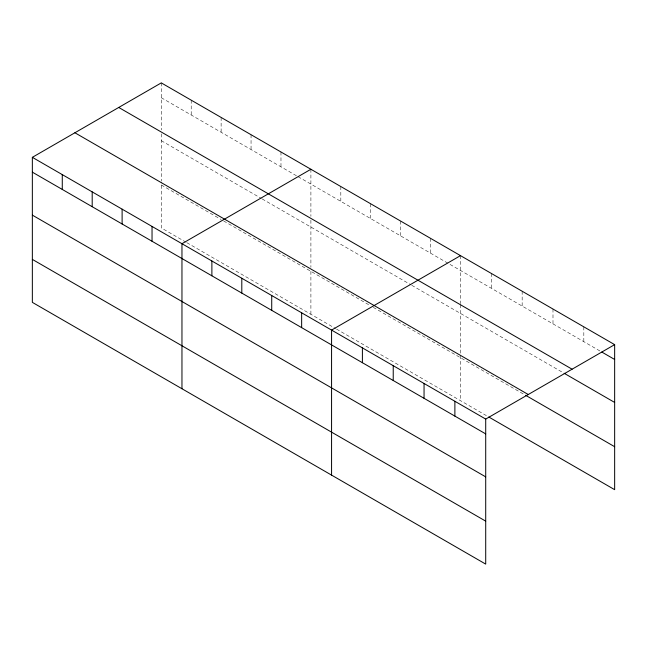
<?xml version="1.0" encoding="UTF-8"?>
<svg xmlns="http://www.w3.org/2000/svg" width="647" height="647" viewBox="0 0 647 647"><rect width="100%" height="100%" fill="white"/><g stroke="black" fill="none" stroke-linecap="round" stroke-linejoin="round"><path stroke-width="0.49" stroke-dasharray="3.23 2.43" d="M161.289 97.721L297.216 176.194M298.073 176.688L600.092 351.062M161.289 140.682L261.315 198.435M262.164 198.928L410.926 284.809M411.775 285.303L563.27 372.769M161.289 184.953L221.128 219.503M223.692 220.983L370.739 305.885M373.303 307.365L524.733 394.791M186.077 242.237L161.289 227.922L161.289 181.936M186.934 242.73L335.688 328.611M336.545 329.105L487.911 416.498M583.82 326.84L583.82 341.665M552.991 309.04L552.991 323.864M522.161 291.239L522.161 306.071M491.332 273.438L491.332 288.271M460.51 255.638L460.51 303.669M460.51 304.648L460.51 400.679M430.587 238.363L430.587 253.195M400.663 221.088L400.663 235.92M370.739 203.813L370.739 218.646M340.815 186.538L340.815 201.371M310.9 169.263L310.9 216.316M310.9 220.223L310.9 267.308M310.9 271.336L310.9 314.296M280.976 151.988L280.976 166.821M251.052 134.713L251.052 149.546M221.128 117.439L221.128 132.271M191.213 100.164L191.213 114.996M161.289 82.889L161.289 129.942M161.289 133.848L161.289 180.934"/><path stroke-width="0.97" d="M32.35 157.334L485.711 419.078L485.711 564.111L32.35 302.367L32.35 157.334L161.289 82.889L614.65 344.633L614.65 489.666L488.768 416.992M310.9 169.263L181.961 243.709L181.961 388.742M460.51 255.638L331.571 330.083L331.571 475.116M485.711 419.078L614.65 344.633M601.807 352.049L614.65 359.465M118.741 107.459L572.102 369.202M564.127 373.262L614.65 402.434M74.898 132.764L528.259 394.508M525.59 395.285L614.65 446.705M32.35 172.159L485.711 433.902M32.35 215.127L485.711 476.871M32.35 259.398L485.711 521.142M454.881 401.277L454.881 416.11M424.052 383.477L424.052 398.309M393.23 365.684L393.23 380.509M362.401 347.884L362.401 362.708M301.648 312.808L301.648 327.641M271.724 295.533L271.724 310.358M241.8 278.259L241.8 293.083M211.884 260.984L211.884 275.808M152.037 226.434L152.037 241.258M122.113 209.159L122.113 223.983M92.197 191.884L92.197 206.708M62.274 174.609L62.274 189.434"/></g></svg>
